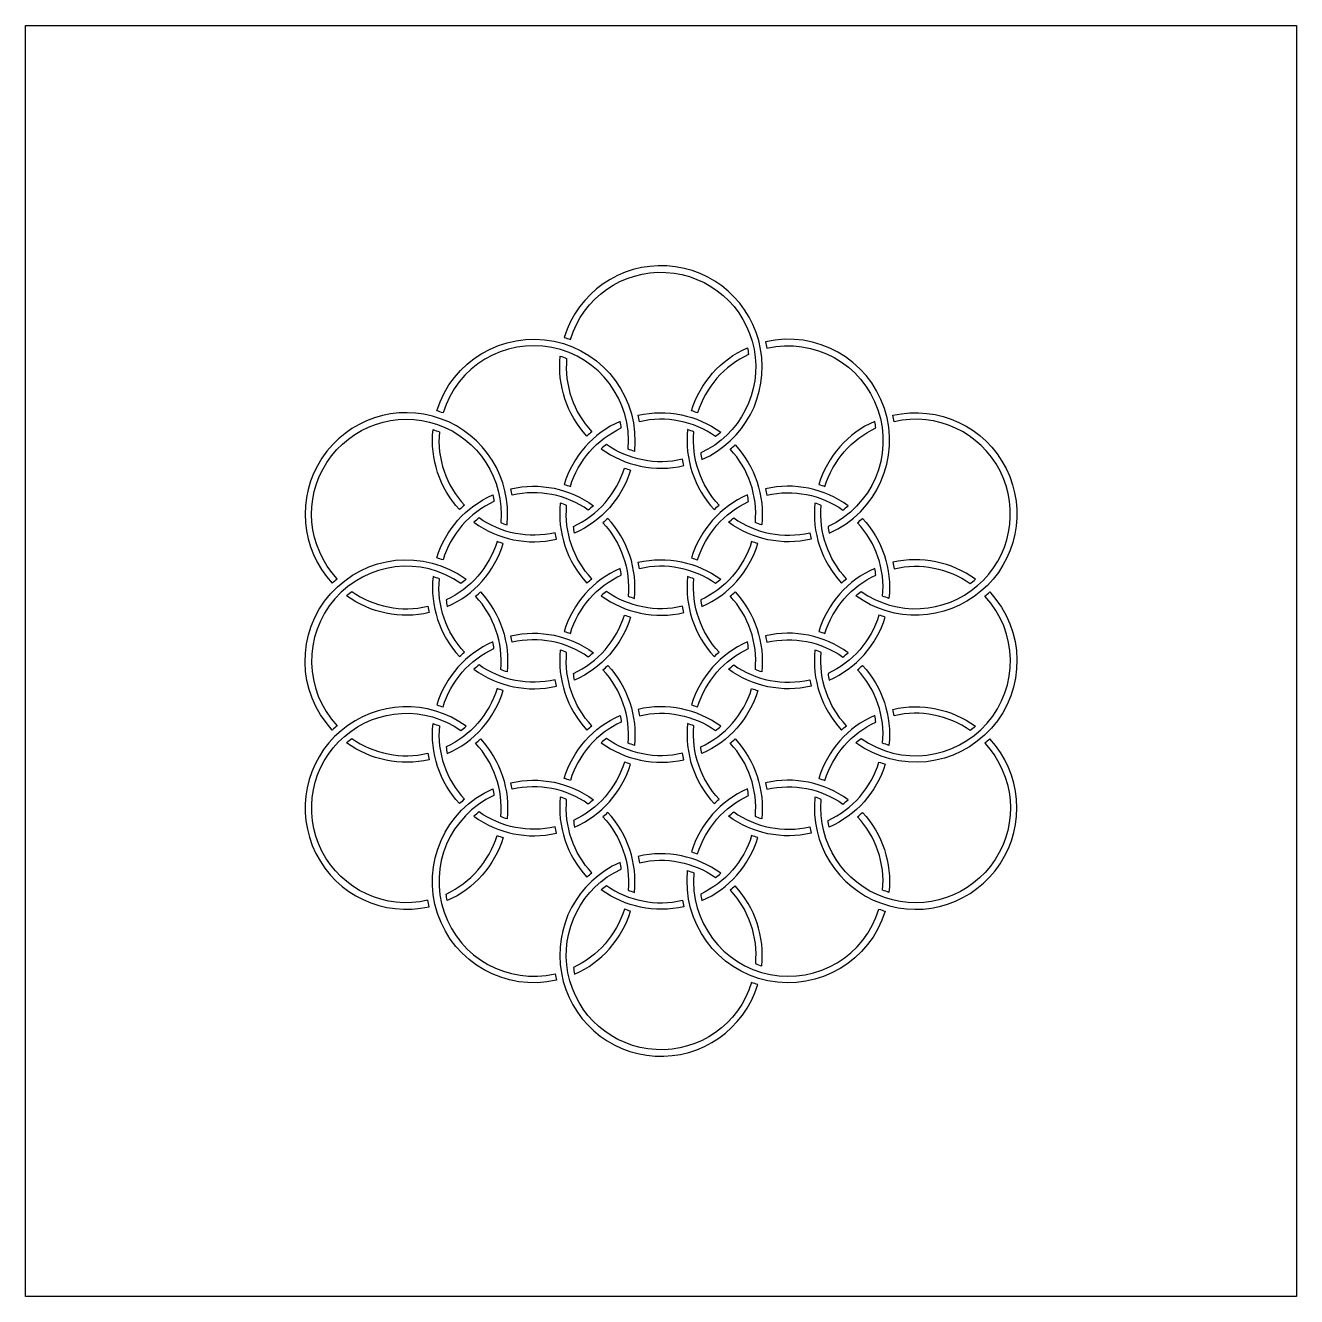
# Model space of a CAD drawing. Header units: millimetres. Extents: x -152 to 152, y -152 to 152.
import ezdxf

# ---------------------------------------------------------------- set-up
doc = ezdxf.new("R2010")
doc.units = ezdxf.units.MM
doc.layers.get('0').update_dxf_attribs({"linetype": 'CONTINUOUS'})

msp = doc.modelspace()

# ---------------------------------------------------------------- linework, layer by layer
msp.add_lwpolyline([(152.4, -152.4), (-152.4, -152.4), (-152.4, 152.4), (152.4, 152.4)], close=True)
for points in [[(-23.22, 77.6, -0.015198), (-21.73, 77.11, -1.544158), (9.52, 49.88, 0.019032), (9.81, 48.29, 1.557082)], [(-6.38, 50.27, -0.019032), (-7.9, 50.81, 0.902708), (-52.26, 59.49, 0.015198), (-53.75, 59.98, -0.909622)], [(25.39, 75, -0.902708), (40.05, 32.25, 0.019032), (40.34, 30.66, 0.909622), (25.07, 76.54, -0.015198)], [(20.71, 75.09, -0.019032), (21, 73.5, 0.213885), (8.79, 59.49, 0.015198), (7.31, 59.98, -0.217859)], [(-24.14, 73.11, -0.019032), (-22.62, 72.56, 0.213885), (-16.59, 54.98, 0.015198), (-17.76, 53.94, -0.217859)], [(-78.82, 18.69, -0.015198), (-77.65, 19.73, -1.544158), (-38.43, 33.19, 0.019032), (-36.91, 32.64, 1.557082)], [(14.33, 54.85, -0.019032), (13.1, 53.81, 0.213885), (-5.14, 57.38, 0.015198), (-5.46, 58.91, -0.217859)], [(55.59, 58.91, -1.557082), (46.72, 15.65, -0.019032), (47.96, 16.69, 1.544158), (55.91, 57.38, 0.015198)], [(-54.67, 55.48, -0.019032), (-53.15, 54.94, 0.213885), (-47.12, 37.36, 0.015198), (-48.29, 36.32, -0.217859)], [(-23.22, 42.35, -0.015198), (-21.73, 41.86, -0.213885), (-9.52, 55.87, 0.019032), (-9.81, 57.46, 0.217859)], [(12.77, 36.32, -0.015198), (13.93, 37.36, -0.213885), (7.9, 54.94, 0.019032), (6.38, 55.48, 0.217859)], [(37.83, 42.35, -0.015198), (39.32, 41.86, -0.213885), (51.53, 55.87, 0.019032), (51.24, 57.46, 0.217859)], [(5.46, 46.84, -0.015198), (5.14, 48.37, -0.213885), (-13.1, 51.94, 0.019032), (-14.33, 50.9, 0.217859)], [(24.14, 32.64, -0.019032), (22.62, 33.19, 0.213885), (16.59, 50.77, 0.015198), (17.76, 51.81, -0.217859)], [(-7.31, 45.77, -0.217859), (-20.71, 30.66, -0.019032), (-21, 32.25, 0.213885), (-8.79, 46.26, 0.015198)], [(-40.34, 39.84, -0.019032), (-40.05, 38.25, 0.213885), (-52.26, 24.24, 0.015198), (-53.75, 24.73, -0.217859)], [(-16.2, 37.23, -0.019032), (-17.43, 36.18, 0.213885), (-35.67, 39.75, 0.015198), (-35.99, 41.29, -0.217859)], [(7.31, 24.73, -0.015198), (8.79, 24.24, -0.213885), (21, 38.25, 0.019032), (20.71, 39.84, 0.217859)], [(25.07, 41.29, -0.015198), (25.39, 39.75, -0.213885), (43.63, 36.18, 0.019032), (44.86, 37.23, 0.217859)], [(-17.76, 18.69, -0.015198), (-16.59, 19.73, -0.213885), (-22.62, 37.31, 0.019032), (-24.14, 37.86, 0.217859)], [(43.29, 18.69, -0.015198), (44.46, 19.73, -0.213885), (38.43, 37.31, 0.019032), (36.91, 37.86, 0.217859)], [(-25.07, 29.21, -0.015198), (-25.39, 30.75, -0.213885), (-43.63, 34.32, 0.019032), (-44.86, 33.27, 0.217859)], [(-12.77, 34.18, -0.015198), (-13.93, 33.14, -0.213885), (-7.9, 15.56, 0.019032), (-6.38, 15.02, 0.217859)], [(35.99, 29.21, -0.217859), (16.2, 33.27, -0.019032), (17.43, 34.32, 0.213885), (35.67, 30.75, 0.015198)], [(54.67, 15.02, -0.019032), (53.15, 15.56, 0.213885), (47.12, 33.14, 0.015198), (48.29, 34.18, -0.217859)], [(-37.83, 28.15, -0.015198), (-39.32, 28.64, -0.213885), (-51.53, 14.63, 0.019032), (-51.24, 13.04, 0.217859)], [(23.22, 28.15, -0.015198), (21.73, 28.64, -0.213885), (9.52, 14.63, 0.019032), (9.81, 13.04, 0.217859)], [(-78.82, -16.56, -0.909622), (-46.72, 19.6, -0.019032), (-47.96, 18.56, 0.902708), (-77.65, -15.52, 0.015198)], [(-23.22, 7.1, -0.015198), (-21.73, 6.61, -0.213885), (-9.52, 20.62, 0.019032), (-9.81, 22.21, 0.217859)], [(14.33, 19.6, -0.019032), (13.1, 18.56, 0.213885), (-5.14, 22.13, 0.015198), (-5.46, 23.66, -0.217859)], [(37.83, 7.1, -0.015198), (39.32, 6.61, -0.213885), (51.53, 20.62, 0.019032), (51.24, 22.21, 0.217859)], [(55.59, 23.66, -0.015198), (55.91, 22.13, -0.213885), (74.15, 18.56, 0.019032), (75.39, 19.6, 0.217859)], [(-48.29, 1.07, -0.015198), (-47.12, 2.11, -0.213885), (-53.15, 19.69, 0.019032), (-54.67, 20.23, 0.217859)], [(13.93, 2.11, -0.213885), (7.9, 19.69, 0.019032), (6.38, 20.23, 0.217859), (12.77, 1.07, -0.015198)], [(-75.39, 15.65, -0.019032), (-74.15, 16.69, 0.213885), (-55.91, 13.12, 0.015198), (-55.59, 11.59, -0.217859)], [(-43.29, 16.56, -0.217859), (-36.91, -2.61, -0.019032), (-38.43, -2.06, 0.213885), (-44.46, 15.52, 0.015198)], [(5.46, 11.59, -0.015198), (5.14, 13.12, -0.213885), (-13.1, 16.69, 0.019032), (-14.33, 15.65, 0.217859)], [(24.14, -2.61, -0.019032), (22.62, -2.06, 0.213885), (16.59, 15.52, 0.015198), (17.76, 16.56, -0.217859)], [(46.72, -19.6, -0.019032), (47.96, -18.56, 0.902708), (77.65, 15.52, 0.015198), (78.82, 16.56, -0.909622)], [(-7.31, 10.52, -0.217859), (-20.71, -4.59, -0.019032), (-21, -3, 0.213885), (-8.79, 11.01, 0.015198)], [(53.75, 10.52, -0.015198), (52.26, 11.01, -0.213885), (40.05, -3, 0.019032), (40.34, -4.59, 0.217859)], [(-35.99, 6.04, -0.217859), (-16.2, 1.98, -0.019032), (-17.43, 0.93, 0.213885), (-35.67, 4.5, 0.015198)], [(25.07, 6.04, -0.015198), (25.39, 4.5, -0.213885), (43.63, 0.93, 0.019032), (44.86, 1.98, 0.217859)], [(-52.26, -11.01, -0.213885), (-40.05, 3, 0.019032), (-40.34, 4.59, 0.217859), (-53.75, -10.52, -0.015198)], [(7.31, -10.52, -0.015198), (8.79, -11.01, -0.213885), (21, 3, 0.019032), (20.71, 4.59, 0.217859)], [(-16.59, -15.52, -0.213885), (-22.62, 2.06, 0.019032), (-24.14, 2.61, 0.217859), (-17.76, -16.56, -0.015198)], [(43.29, -16.56, -0.015198), (44.46, -15.52, -0.213885), (38.43, 2.06, 0.019032), (36.91, 2.61, 0.217859)], [(-25.07, -6.04, -0.015198), (-25.39, -4.5, -0.213885), (-43.63, -0.93, 0.019032), (-44.86, -1.98, 0.217859)], [(-12.77, -1.07, -0.217859), (-6.38, -20.23, -0.019032), (-7.9, -19.69, 0.213885), (-13.93, -2.11, 0.015198)], [(35.99, -6.04, -0.217859), (16.2, -1.98, -0.019032), (17.43, -0.93, 0.213885), (35.67, -4.5, 0.015198)], [(54.67, -20.23, -0.019032), (53.15, -19.69, 0.213885), (47.12, -2.11, 0.015198), (48.29, -1.07, -0.217859)], [(-39.32, -6.61, -0.213885), (-51.53, -20.62, 0.019032), (-51.24, -22.21, 0.217859), (-37.83, -7.1, -0.015198)], [(23.22, -7.1, -0.217859), (9.81, -22.21, -0.019032), (9.52, -20.62, 0.213885), (21.73, -6.61, 0.015198)], [(-55.91, -57.38, -1.544158), (-47.96, -16.69, 0.019032), (-46.72, -15.65, 1.557082), (-55.59, -58.91, -0.015198)], [(-5.14, -13.12, -0.213885), (13.1, -16.69, 0.019032), (14.33, -15.65, 0.217859), (-5.46, -11.59, -0.015198)], [(75.39, -15.65, -0.019032), (74.15, -16.69, 0.213885), (55.91, -13.12, 0.015198), (55.59, -11.59, -0.217859)], [(-48.29, -34.18, -0.217859), (-54.67, -15.02, -0.019032), (-53.15, -15.56, 0.213885), (-47.12, -33.14, 0.015198)], [(-23.22, -28.15, -0.217859), (-9.81, -13.04, -0.019032), (-9.52, -14.63, 0.213885), (-21.73, -28.64, 0.015198)], [(13.93, -33.14, -0.213885), (7.9, -15.56, 0.019032), (6.38, -15.02, 0.217859), (12.77, -34.18, -0.015198)], [(37.83, -28.15, -0.015198), (39.32, -28.64, -0.213885), (51.53, -14.63, 0.019032), (51.24, -13.04, 0.217859)], [(-55.59, -23.66, -0.217859), (-75.39, -19.6, -0.019032), (-74.15, -18.56, 0.213885), (-55.91, -22.13, 0.015198)], [(-43.29, -18.69, -0.217859), (-36.91, -37.86, -0.019032), (-38.43, -37.31, 0.213885), (-44.46, -19.73, 0.015198)], [(5.14, -22.13, -0.213885), (-13.1, -18.56, 0.019032), (-14.33, -19.6, 0.217859), (5.46, -23.66, -0.015198)], [(17.76, -18.69, -0.217859), (24.14, -37.86, -0.019032), (22.62, -37.31, 0.213885), (16.59, -19.73, 0.015198)], [(78.82, -18.69, -0.015198), (77.65, -19.73, -1.544158), (38.43, -33.19, 0.019032), (36.91, -32.64, 1.557082)], [(-8.79, -24.24, -0.213885), (-21, -38.25, 0.019032), (-20.71, -39.84, 0.217859), (-7.31, -24.73, -0.015198)], [(40.34, -39.84, -0.019032), (40.05, -38.25, 0.213885), (52.26, -24.24, 0.015198), (53.75, -24.73, -0.217859)], [(-35.99, -29.21, -0.217859), (-16.2, -33.27, -0.019032), (-17.43, -34.32, 0.213885), (-35.67, -30.75, 0.015198)], [(25.39, -30.75, -0.213885), (43.63, -34.32, 0.019032), (44.86, -33.27, 0.217859), (25.07, -29.21, -0.015198)], [(-25.07, -76.54, -0.909622), (-40.34, -30.66, -0.019032), (-40.05, -32.25, 0.902708), (-25.39, -75, 0.015198)], [(-16.59, -50.77, -0.213885), (-22.62, -33.19, 0.019032), (-24.14, -32.64, 0.217859), (-17.76, -51.81, -0.015198)], [(8.79, -46.26, -0.213885), (21, -32.25, 0.019032), (20.71, -30.66, 0.217859), (7.31, -45.77, -0.015198)], [(-25.39, -39.75, -0.213885), (-43.63, -36.18, 0.019032), (-44.86, -37.23, 0.217859), (-25.07, -41.29, -0.015198)], [(-13.93, -37.36, -0.213885), (-7.9, -54.94, 0.019032), (-6.38, -55.48, 0.217859), (-12.77, -36.32, -0.015198)], [(35.99, -41.29, -0.217859), (16.2, -37.23, -0.019032), (17.43, -36.18, 0.213885), (35.67, -39.75, 0.015198)], [(48.29, -36.32, -0.217859), (54.67, -55.48, -0.019032), (53.15, -54.94, 0.213885), (47.12, -37.36, 0.015198)], [(-37.83, -42.35, -0.217859), (-51.24, -57.46, -0.019032), (-51.53, -55.87, 0.213885), (-39.32, -41.86, 0.015198)], [(21.73, -41.86, -0.213885), (9.52, -55.87, 0.019032), (9.81, -57.46, 0.217859), (23.22, -42.35, -0.015198)], [(21.73, -77.11, -1.544158), (-9.52, -49.88, 0.019032), (-9.81, -48.29, 1.557082), (23.22, -77.6, -0.015198)], [(-5.14, -48.37, -0.213885), (13.1, -51.94, 0.019032), (14.33, -50.9, 0.217859), (-5.46, -46.84, -0.015198)], [(53.75, -59.98, -0.909622), (6.38, -50.27, -0.019032), (7.9, -50.81, 0.902708), (52.26, -59.49, 0.015198)], [(5.46, -58.91, -0.217859), (-14.33, -54.85, -0.019032), (-13.1, -53.81, 0.213885), (5.14, -57.38, 0.015198)], [(16.59, -54.98, -0.213885), (22.62, -72.56, 0.019032), (24.14, -73.11, 0.217859), (17.76, -53.94, -0.015198)], [(-8.79, -59.49, -0.213885), (-21, -73.5, 0.019032), (-20.71, -75.09, 0.217859), (-7.31, -59.98, -0.015198)]]:
    msp.add_lwpolyline(points, format="xyb", close=True)

doc.saveas('drawing.dxf')
